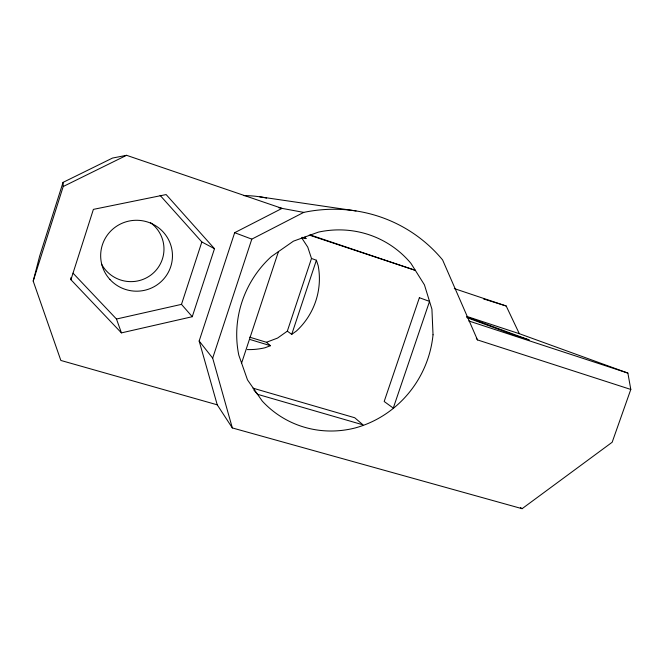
<?xml version="1.0" encoding="UTF-8"?>
<svg xmlns="http://www.w3.org/2000/svg" width="664" height="664" viewBox="0 0 664 664"><rect width="100%" height="100%" fill="white"/><g stroke="black" fill="none" stroke-linecap="round" stroke-linejoin="round"><path stroke-width="1" d="M217.236 404.816L60.856 360.452L33.2 281.088L39.633 256.171L63.047 182.384L112.507 158.057L126.567 155.31L282.042 208.388L234.666 232.691L199.158 341.022L217.236 404.816L232.334 427.94L522.087 508.69L612.166 442.249L630.8 389.444L627.878 373.085L519.314 333.685L466.659 316.371M33.2 281.088L63.213 186.509L63.047 182.384M70.924 279.71L93.392 209.376L166.133 194.569L214.489 248.693L192.253 316.711L121.429 332.88L70.924 279.71L70.774 277.801M192.253 316.711L181.488 304.369L201.839 241.97L160.099 195.365M232.334 427.94L212.679 358.145L251.805 239.14L303.73 212.389A153.799 146.271 -54.9 0 1 442.597 259.923L477.482 339.918L630.8 389.444M241.596 363.1L278.448 251.623M249.714 337.188L266.447 342.275L277.577 338.067L287.321 331.153L311.491 258.462L307.772 247.149L301.813 238.052M287.321 331.153L291.728 334.357L316.388 260.238L311.491 258.462M291.728 334.357L296.41 331.029A70.002 68.566 -58.9 0 0 318.172 265.675L316.388 260.238M63.213 186.509L126.567 155.31M266.447 342.275L270.456 345.703L265.077 347.745A70.002 68.566 -58.9 0 1 247.315 349.579M73.048 273.178L116.474 319.027L181.488 304.369M259.757 196.81L356.037 210.945M279.004 207.824L303.73 212.389M302.22 237.496L305.996 238.592L304.95 236.99M252.984 388.166L354.725 417.747L363.025 424.852L257.541 394.308L253.847 390.017M249.681 339.395L270.456 345.703M483.525 298.933L506.184 305.988L519.314 333.685M468.792 320.969L627.878 373.085M302.103 237.289L305.996 238.592M454.292 288.583L506.184 305.988M310.42 235.014L415.332 270.348L309.216 235.073M467.473 317.226L529.191 339.985L513.322 334.781L466.659 317.508M234.666 232.691L251.805 239.14M201.839 241.97L214.489 248.693M520.427 507.462L522.087 508.69M199.158 341.022L212.679 358.145M476.345 338.208L477.482 339.918M116.474 319.027L121.429 332.88M150.554 222.689A33.167 32.719 8.6 0 1 152.388 273.858A33.167 32.719 8.6 0 1 101.468 263.998M243.895 195.631A103.816 101.526 -52.3 0 1 266.563 198.104M433.028 334.789C428.687 378.571 397.919 416.104 355.373 427.906A101.758 97.102 -59.3 0 1 262.255 401.081L247.498 379.891L238.799 355.124A101.758 97.102 -59.3 0 1 271.335 256.586L293.438 241.156L318.421 232.118A101.758 97.102 -59.3 0 1 410.991 263.442L424.445 284.864L431.924 309.183L433.028 334.789M419.382 297.704L384.174 401.488L393.271 408.094L429.533 301.398L419.382 297.704M109.933 279.469A35.906 35.458 4 0 0 170.731 266.679A35.906 35.458 4 0 0 129.023 221.054A35.906 35.458 4 0 0 109.933 279.469"/></g></svg>
